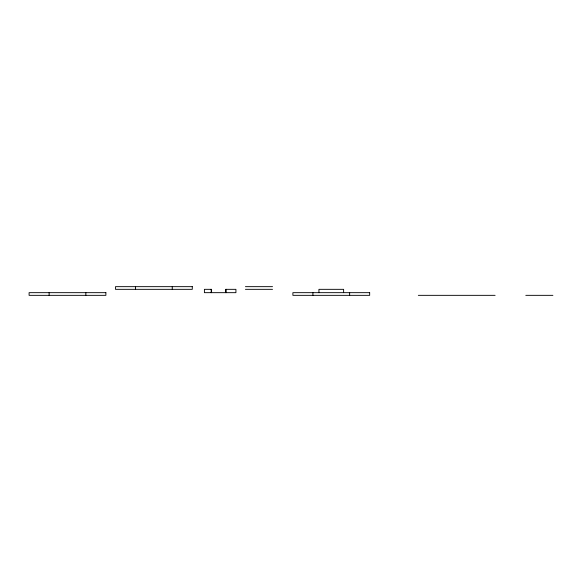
<?xml version="1.0" encoding="UTF-8"?>
<svg xmlns="http://www.w3.org/2000/svg" width="582" height="582" viewBox="0 0 582 582"><rect width="100%" height="100%" fill="white"/><g stroke="black" fill="none" stroke-linecap="round" stroke-linejoin="round"><path stroke-width="0.87" d="M245.422 286.657L272.529 286.657M245.422 289.334L272.529 289.334M418.327 295.343L495.107 295.343M525.793 295.343L552.9 295.343M349.644 292.666L349.644 295.343M343.62 292.666L343.62 289.334L318.943 289.334L318.943 292.666M312.92 292.666L312.92 295.343M226.056 289.334L226.056 292.666M225.7 292.666L225.7 289.334L235.921 289.334L235.921 292.666L204.406 292.666L204.406 289.334L211.579 289.334L211.579 292.666M211.186 289.334L211.186 292.666M172.243 286.657L172.243 289.334M135.526 286.657L135.526 289.334M85.852 292.666L85.852 295.343M49.128 292.666L49.128 295.343M192.278 286.657L115.498 286.657L115.498 289.334L192.278 289.334L192.278 286.657M105.88 292.666L29.1 292.666L29.1 295.343L105.88 295.343L105.88 292.666M369.672 292.666L292.892 292.666L292.892 295.343L369.672 295.343L369.672 292.666"/></g></svg>
